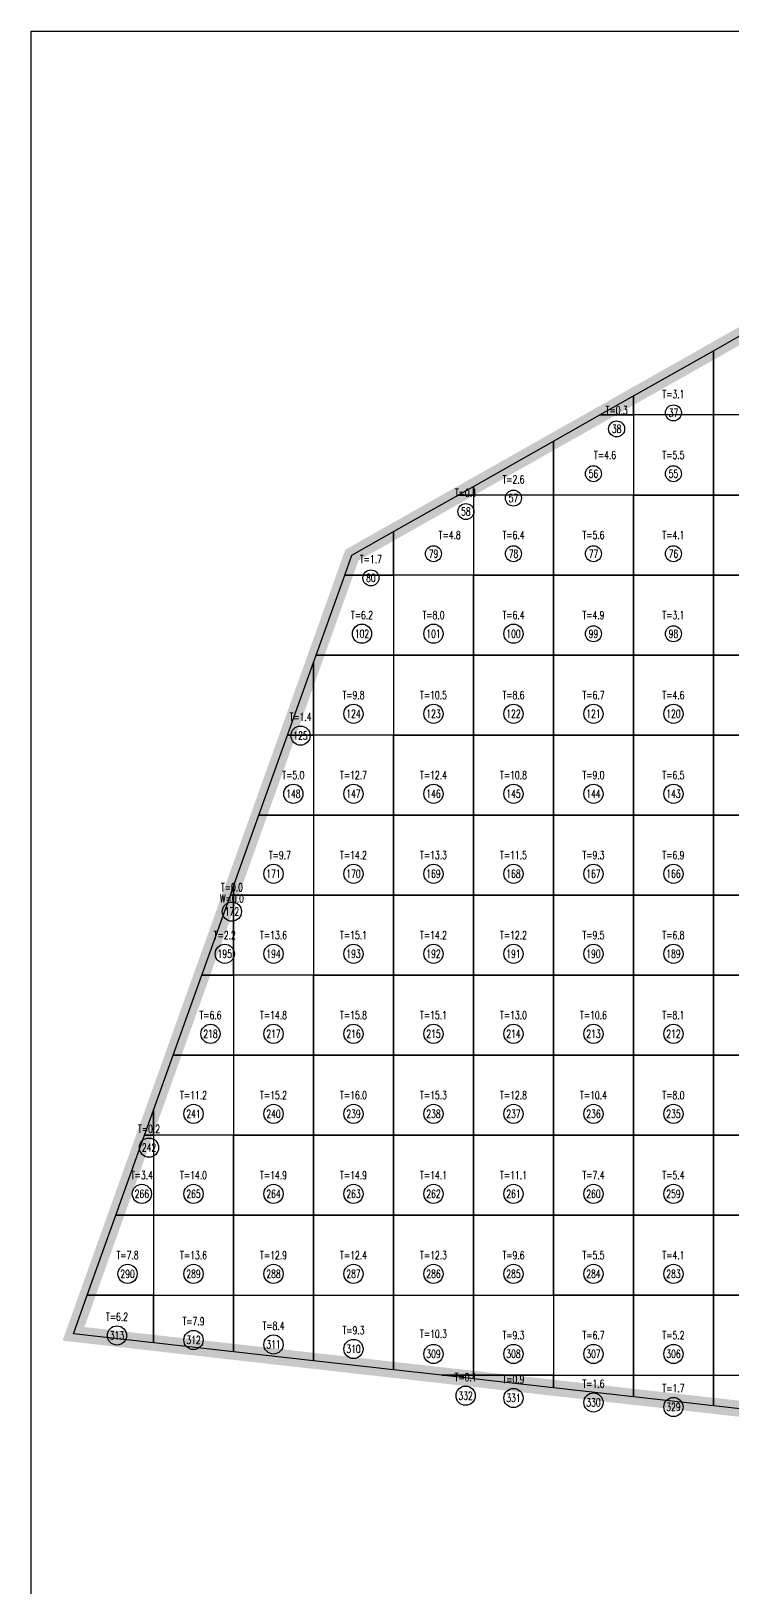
# Model space of a CAD drawing. Extents: x 4283 to 40403, y 1134 to 1764.
# Drawn here: x 4789 to 4832.8, y 1613.7 to 1711 of the extents above; entities that cross this region are included whole.
import ezdxf
from ezdxf.enums import TextEntityAlignment as Align

# ---------------------------------------------------------------- set-up
doc = ezdxf.new("R2010")
doc.units = 0
for name, color, linetype in [('tdz_2-2方格网', 2, 'Continuous'), ('tdz_2-2方格网计算', 7, 'Continuous'), ('tdz_土方计算图', 7, 'Continuous'), ('tdz_格田', 6, 'Continuous')]:
    doc.layers.add(name, color=color, linetype=linetype)
doc.styles.add('GLandNum', font='txt_____.ttf', dxfattribs={"width": 0.7, "height": 0.5})

msp = doc.modelspace()

# ---------------------------------------------------------------- linework, layer by layer
at = {"layer": 'tdz_2-2方格网', "linetype": 'Continuous'}
for points in [[(4833.36, 1691.971, 3412.154), (4836.613, 1691.971, 3412.141), (4836.613, 1686.971, 3412.613), (4831.613, 1686.971, 3412.322), (4831.613, 1690.984, 3412.191)], [(4831.613, 1690.984, 3412.191), (4831.613, 1686.971, 3412.322), (4826.613, 1686.971, 3412.33), (4826.613, 1688.159, 3412.295)], [(4826.613, 1688.159, 3412.295), (4826.613, 1686.971, 3412.33), (4824.511, 1686.971, 3412.338)], [(4824.511, 1686.971, 3412.338), (4826.613, 1686.971, 3412.33), (4826.613, 1681.971, 3412.503), (4821.613, 1681.971, 3412.511), (4821.613, 1685.333, 3412.399)], [(4826.613, 1686.971, 3412.33), (4826.613, 1681.971, 3412.503), (4831.613, 1681.971, 3412.495), (4831.613, 1686.971, 3412.322)], [(4831.613, 1686.971, 3412.322), (4831.613, 1681.971, 3412.495), (4836.613, 1681.971, 3412.693), (4836.613, 1686.971, 3412.613)], [(4821.613, 1685.333, 3412.399), (4821.613, 1681.971, 3412.511), (4816.613, 1681.971, 3412.519), (4816.613, 1682.508, 3412.502)], [(4815.663, 1681.971, 3412.522), (4816.613, 1681.971, 3412.519), (4816.613, 1676.971, 3412.691), (4811.613, 1676.971, 3412.696), (4811.613, 1679.683, 3412.606)], [(4816.613, 1682.508, 3412.502), (4816.613, 1681.971, 3412.519), (4815.663, 1681.971, 3412.522)], [(4816.613, 1681.971, 3412.519), (4816.613, 1676.971, 3412.691), (4821.613, 1676.971, 3412.684), (4821.613, 1681.971, 3412.511)], [(4821.613, 1681.971, 3412.511), (4821.613, 1676.971, 3412.684), (4826.613, 1676.971, 3412.676), (4826.613, 1681.971, 3412.503)], [(4826.613, 1681.971, 3412.503), (4826.613, 1676.971, 3412.676), (4831.613, 1676.971, 3412.779), (4831.613, 1681.971, 3412.495)], [(4831.613, 1681.971, 3412.495), (4831.613, 1676.971, 3412.779), (4836.613, 1676.971, 3412.773), (4836.613, 1681.971, 3412.693)], [(4811.613, 1679.683, 3412.606), (4811.613, 1676.971, 3412.696), (4808.568, 1676.971, 3412.695), (4809.012, 1678.213, 3412.661)], [(4808.568, 1676.971, 3412.695), (4811.613, 1676.971, 3412.696), (4811.613, 1671.971, 3412.728), (4806.78, 1671.971, 3412.832)], [(4811.613, 1676.971, 3412.696), (4811.613, 1671.971, 3412.728), (4816.613, 1671.971, 3412.78), (4816.613, 1676.971, 3412.691)], [(4816.613, 1676.971, 3412.691), (4816.613, 1671.971, 3412.78), (4821.613, 1671.971, 3412.833), (4821.613, 1676.971, 3412.684)], [(4821.613, 1676.971, 3412.684), (4821.613, 1671.971, 3412.833), (4826.613, 1671.971, 3412.865), (4826.613, 1676.971, 3412.676)], [(4826.613, 1676.971, 3412.676), (4826.613, 1671.971, 3412.865), (4831.613, 1671.971, 3412.862), (4831.613, 1676.971, 3412.779)], [(4831.613, 1676.971, 3412.779), (4831.613, 1671.971, 3412.862), (4836.613, 1671.971, 3412.864), (4836.613, 1676.971, 3412.773)], [(4806.613, 1671.503, 3412.845), (4806.613, 1666.971, 3412.881), (4804.992, 1666.971, 3412.97)], [(4806.78, 1671.971, 3412.832), (4811.613, 1671.971, 3412.728), (4811.613, 1666.971, 3412.779), (4806.613, 1666.971, 3412.881), (4806.613, 1671.503, 3412.845)], [(4811.613, 1671.971, 3412.728), (4811.613, 1666.971, 3412.779), (4816.613, 1666.971, 3412.789), (4816.613, 1671.971, 3412.78)], [(4816.613, 1671.971, 3412.78), (4816.613, 1666.971, 3412.789), (4821.613, 1666.971, 3412.813), (4821.613, 1671.971, 3412.833)], [(4821.613, 1671.971, 3412.833), (4821.613, 1666.971, 3412.813), (4826.613, 1666.971, 3412.842), (4826.613, 1671.971, 3412.865)], [(4826.613, 1671.971, 3412.865), (4826.613, 1666.971, 3412.842), (4831.613, 1666.971, 3412.953), (4831.613, 1671.971, 3412.862)], [(4831.613, 1671.971, 3412.862), (4831.613, 1666.971, 3412.953), (4836.613, 1666.971, 3412.97), (4836.613, 1671.971, 3412.864)], [(4804.992, 1666.971, 3412.97), (4806.613, 1666.971, 3412.881), (4806.613, 1661.971, 3412.921), (4803.204, 1661.971, 3413.108)], [(4806.613, 1666.971, 3412.881), (4806.613, 1661.971, 3412.921), (4811.613, 1661.971, 3412.881), (4811.613, 1666.971, 3412.779)], [(4811.613, 1666.971, 3412.779), (4811.613, 1661.971, 3412.881), (4816.613, 1661.971, 3412.899), (4816.613, 1666.971, 3412.789)], [(4816.613, 1666.971, 3412.789), (4816.613, 1661.971, 3412.899), (4821.613, 1661.971, 3412.938), (4821.613, 1666.971, 3412.813)], [(4821.613, 1666.971, 3412.813), (4821.613, 1661.971, 3412.938), (4826.613, 1661.971, 3412.971), (4826.613, 1666.971, 3412.842)], [(4826.613, 1666.971, 3412.842), (4826.613, 1661.971, 3412.971), (4831.613, 1661.971, 3413.03), (4831.613, 1666.971, 3412.953)], [(4831.613, 1666.971, 3412.953), (4831.613, 1661.971, 3413.03), (4836.613, 1661.971, 3413.083), (4836.613, 1666.971, 3412.97)], [(4803.204, 1661.971, 3413.108), (4806.613, 1661.971, 3412.921), (4806.613, 1656.971, 3413.001), (4801.613, 1656.971, 3413.234), (4801.613, 1657.522, 3413.23)], [(4806.613, 1661.971, 3412.921), (4806.613, 1656.971, 3413.001), (4811.613, 1656.971, 3412.996), (4811.613, 1661.971, 3412.881)], [(4811.613, 1661.971, 3412.881), (4811.613, 1656.971, 3412.996), (4816.613, 1656.971, 3412.999), (4816.613, 1661.971, 3412.899)], [(4816.613, 1661.971, 3412.899), (4816.613, 1656.971, 3412.999), (4821.613, 1656.971, 3413.061), (4821.613, 1661.971, 3412.938)], [(4821.613, 1661.971, 3412.938), (4821.613, 1656.971, 3413.061), (4826.613, 1656.971, 3413.123), (4826.613, 1661.971, 3412.971)], [(4826.613, 1661.971, 3412.971), (4826.613, 1656.971, 3413.123), (4831.613, 1656.971, 3413.186), (4831.613, 1661.971, 3413.03)], [(4831.613, 1661.971, 3413.03), (4831.613, 1656.971, 3413.186), (4836.613, 1656.971, 3413.238), (4836.613, 1661.971, 3413.083)], [(4801.613, 1657.522, 3413.23), (4801.613, 1656.971, 3413.234), (4801.416, 1656.971, 3413.245)], [(4801.416, 1656.971, 3413.245), (4801.613, 1656.971, 3413.234), (4801.613, 1651.971, 3413.273), (4799.628, 1651.971, 3413.383)], [(4801.613, 1651.971, 3413.273), (4801.613, 1656.971, 3413.234), (4806.613, 1656.971, 3413.001), (4806.613, 1651.971, 3413.132)], [(4806.613, 1656.971, 3413.001), (4806.613, 1651.971, 3413.132), (4811.613, 1651.971, 3413.097), (4811.613, 1656.971, 3412.996)], [(4811.613, 1656.971, 3412.996), (4811.613, 1651.971, 3413.097), (4816.613, 1651.971, 3413.117), (4816.613, 1656.971, 3412.999)], [(4816.613, 1656.971, 3412.999), (4816.613, 1651.971, 3413.117), (4821.613, 1651.971, 3413.188), (4821.613, 1656.971, 3413.061)], [(4821.613, 1656.971, 3413.061), (4821.613, 1651.971, 3413.188), (4826.613, 1651.971, 3413.259), (4826.613, 1656.971, 3413.123)], [(4826.613, 1656.971, 3413.123), (4826.613, 1651.971, 3413.259), (4831.613, 1651.971, 3413.331), (4831.613, 1656.971, 3413.186)], [(4831.613, 1656.971, 3413.186), (4831.613, 1651.971, 3413.331), (4836.613, 1651.971, 3413.256), (4836.613, 1656.971, 3413.238)], [(4799.628, 1651.971, 3413.383), (4801.613, 1651.971, 3413.273), (4801.613, 1646.971, 3413.351), (4797.839, 1646.971, 3413.521)], [(4801.613, 1651.971, 3413.273), (4801.613, 1646.971, 3413.351), (4806.613, 1646.971, 3413.274), (4806.613, 1651.971, 3413.132)], [(4806.613, 1651.971, 3413.132), (4806.613, 1646.971, 3413.274), (4811.613, 1646.971, 3413.197), (4811.613, 1651.971, 3413.097)], [(4811.613, 1651.971, 3413.097), (4811.613, 1646.971, 3413.197), (4816.613, 1646.971, 3413.23), (4816.613, 1651.971, 3413.117)], [(4816.613, 1651.971, 3413.117), (4816.613, 1646.971, 3413.23), (4821.613, 1646.971, 3413.287), (4821.613, 1651.971, 3413.188)], [(4821.613, 1651.971, 3413.188), (4821.613, 1646.971, 3413.287), (4826.613, 1646.971, 3413.295), (4826.613, 1651.971, 3413.259)], [(4826.613, 1651.971, 3413.259), (4826.613, 1646.971, 3413.295), (4831.613, 1646.971, 3413.378), (4831.613, 1651.971, 3413.331)], [(4831.613, 1651.971, 3413.331), (4831.613, 1646.971, 3413.378), (4836.613, 1646.971, 3413.38), (4836.613, 1651.971, 3413.256)], [(4797.839, 1646.971, 3413.521), (4801.613, 1646.971, 3413.351), (4801.613, 1641.971, 3413.493), (4796.613, 1641.971, 3413.627), (4796.613, 1643.541, 3413.615)], [(4801.613, 1646.971, 3413.351), (4801.613, 1641.971, 3413.493), (4806.613, 1641.971, 3413.416), (4806.613, 1646.971, 3413.274)], [(4806.613, 1646.971, 3413.274), (4806.613, 1641.971, 3413.416), (4811.613, 1641.971, 3413.353), (4811.613, 1646.971, 3413.197)], [(4811.613, 1646.971, 3413.197), (4811.613, 1641.971, 3413.353), (4816.613, 1641.971, 3413.409), (4816.613, 1646.971, 3413.23)], [(4816.613, 1646.971, 3413.23), (4816.613, 1641.971, 3413.409), (4821.613, 1641.971, 3413.493), (4821.613, 1646.971, 3413.287)], [(4821.613, 1646.971, 3413.287), (4821.613, 1641.971, 3413.493), (4826.613, 1641.971, 3413.576), (4826.613, 1646.971, 3413.295)], [(4826.613, 1646.971, 3413.295), (4826.613, 1641.971, 3413.576), (4831.613, 1641.971, 3413.618), (4831.613, 1646.971, 3413.378)], [(4831.613, 1646.971, 3413.378), (4831.613, 1641.971, 3413.618), (4836.613, 1641.971, 3413.565), (4836.613, 1646.971, 3413.38)], [(4796.613, 1643.541, 3413.615), (4796.613, 1641.971, 3413.627), (4796.051, 1641.971, 3413.658)], [(4796.051, 1641.971, 3413.658), (4796.613, 1641.971, 3413.627), (4796.613, 1636.971, 3413.712), (4794.263, 1636.971, 3413.796)], [(4796.613, 1641.971, 3413.627), (4796.613, 1636.971, 3413.712), (4801.613, 1636.971, 3413.635), (4801.613, 1641.971, 3413.493)], [(4801.613, 1641.971, 3413.493), (4801.613, 1636.971, 3413.635), (4806.613, 1636.971, 3413.622), (4806.613, 1641.971, 3413.416)], [(4806.613, 1641.971, 3413.416), (4806.613, 1636.971, 3413.622), (4811.613, 1636.971, 3413.606), (4811.613, 1641.971, 3413.353)], [(4811.613, 1641.971, 3413.353), (4811.613, 1636.971, 3413.606), (4816.613, 1636.971, 3413.596), (4816.613, 1641.971, 3413.409)], [(4816.613, 1641.971, 3413.409), (4816.613, 1636.971, 3413.596), (4821.613, 1636.971, 3413.773), (4821.613, 1641.971, 3413.493)], [(4821.613, 1641.971, 3413.493), (4821.613, 1636.971, 3413.773), (4826.613, 1636.971, 3413.857), (4826.613, 1641.971, 3413.576)], [(4826.613, 1641.971, 3413.576), (4826.613, 1636.971, 3413.857), (4831.613, 1636.971, 3413.801), (4831.613, 1641.971, 3413.618)], [(4831.613, 1641.971, 3413.618), (4831.613, 1636.971, 3413.801), (4836.613, 1636.971, 3413.75), (4836.613, 1641.971, 3413.565)], [(4794.263, 1636.971, 3413.796), (4796.613, 1636.971, 3413.712), (4796.613, 1631.971, 3413.877), (4792.475, 1631.971, 3413.934)], [(4796.613, 1636.971, 3413.712), (4796.613, 1631.971, 3413.877), (4801.613, 1631.971, 3413.891), (4801.613, 1636.971, 3413.635)], [(4801.613, 1636.971, 3413.635), (4801.613, 1631.971, 3413.891), (4806.613, 1631.971, 3413.905), (4806.613, 1636.971, 3413.622)], [(4806.613, 1636.971, 3413.622), (4806.613, 1631.971, 3413.905), (4811.613, 1631.971, 3413.843), (4811.613, 1636.971, 3413.606)], [(4811.613, 1636.971, 3413.606), (4811.613, 1631.971, 3413.843), (4816.613, 1631.971, 3413.775), (4816.613, 1636.971, 3413.596)], [(4816.613, 1636.971, 3413.596), (4816.613, 1631.971, 3413.775), (4821.613, 1631.971, 3413.946), (4821.613, 1636.971, 3413.773)], [(4821.613, 1636.971, 3413.773), (4821.613, 1631.971, 3413.946), (4826.613, 1631.971, 3414), (4826.613, 1636.971, 3413.857)], [(4826.613, 1636.971, 3413.857), (4826.613, 1631.971, 3414), (4831.613, 1631.971, 3413.984), (4831.613, 1636.971, 3413.801)], [(4831.613, 1636.971, 3413.801), (4831.613, 1631.971, 3413.984), (4836.613, 1631.971, 3413.931), (4836.613, 1636.971, 3413.75)], [(4792.475, 1631.971, 3413.934), (4796.613, 1631.971, 3413.877), (4796.613, 1628.998, 3414), (4791.613, 1629.56, 3414)], [(4796.613, 1628.998, 3414), (4796.613, 1631.971, 3413.877), (4801.613, 1631.971, 3413.891), (4801.613, 1628.436, 3414)], [(4801.613, 1628.436, 3414), (4801.613, 1631.971, 3413.891), (4806.613, 1631.971, 3413.905), (4806.613, 1627.874, 3414)], [(4806.613, 1627.874, 3414), (4806.613, 1631.971, 3413.905), (4811.613, 1631.971, 3413.843), (4811.613, 1627.312, 3414)], [(4811.613, 1627.312, 3414), (4811.613, 1631.971, 3413.843), (4816.613, 1631.971, 3413.775), (4816.613, 1626.971, 3414), (4814.645, 1626.971, 3414)], [(4816.613, 1626.971, 3414), (4816.613, 1631.971, 3413.775), (4821.613, 1631.971, 3413.946), (4821.613, 1626.971, 3414)], [(4821.613, 1631.971, 3413.946), (4821.613, 1626.971, 3414), (4826.613, 1626.971, 3414.014), (4826.613, 1631.971, 3414)], [(4826.613, 1631.971, 3414), (4826.613, 1626.971, 3414.014), (4831.613, 1626.971, 3414.04), (4831.613, 1631.971, 3413.984)], [(4831.613, 1631.971, 3413.984), (4831.613, 1626.971, 3414.04), (4836.613, 1626.971, 3414.067), (4836.613, 1631.971, 3413.931)], [(4814.645, 1626.971, 3414), (4816.613, 1626.971, 3414), (4816.613, 1626.75, 3414)], [(4816.613, 1626.75, 3414), (4816.613, 1626.971, 3414), (4821.613, 1626.971, 3414), (4821.613, 1626.188, 3414.052)], [(4821.613, 1626.188, 3414.052), (4821.613, 1626.971, 3414), (4826.613, 1626.971, 3414.014), (4826.613, 1625.626, 3414.134)], [(4826.613, 1625.626, 3414.134), (4826.613, 1626.971, 3414.014), (4831.613, 1626.971, 3414.04), (4831.613, 1625.064, 3414.216)], [(4831.613, 1625.064, 3414.216), (4831.613, 1626.971, 3414.04), (4836.613, 1626.971, 3414.067), (4836.613, 1624.502, 3414.299)]]:
    msp.add_polyline3d(points, close=True, dxfattribs=at)
at = {"layer": 'tdz_2-2方格网计算', "color": 7, "linetype": 'Continuous'}
for centre, radius in [((4829.113, 1687.105), 0.5), ((4825.562, 1686.102), 0.5), ((4824.113, 1683.305), 0.5), ((4829.113, 1683.305), 0.5), ((4819.113, 1681.779), 0.5), ((4816.138, 1680.939), 0.5), ((4814.113, 1678.305), 0.5), ((4819.113, 1678.305), 0.5), ((4824.113, 1678.305), 0.5), ((4829.113, 1678.305), 0.5), ((4810.201, 1676.793), 0.5), ((4809.643, 1673.305), 0.6), ((4814.113, 1673.305), 0.6), ((4819.113, 1673.305), 0.6), ((4824.113, 1673.305), 0.5), ((4829.113, 1673.305), 0.5), ((4809.113, 1668.305), 0.6), ((4814.113, 1668.305), 0.6), ((4819.113, 1668.305), 0.6), ((4824.113, 1668.305), 0.6), ((4829.113, 1668.305), 0.6), ((4805.802, 1666.938), 0.6), ((4805.355, 1663.305), 0.6), ((4809.113, 1663.305), 0.6), ((4814.113, 1663.305), 0.6), ((4819.113, 1663.305), 0.6), ((4824.113, 1663.305), 0.6), ((4829.113, 1663.305), 0.6), ((4804.113, 1658.305), 0.6), ((4809.113, 1658.305), 0.6), ((4814.113, 1658.305), 0.6), ((4819.113, 1658.305), 0.6), ((4824.113, 1658.305), 0.6), ((4829.113, 1658.305), 0.6), ((4801.514, 1655.942), 0.6), ((4801.067, 1653.305), 0.6), ((4804.113, 1653.305), 0.6), ((4809.113, 1653.305), 0.6), ((4814.113, 1653.305), 0.6), ((4819.113, 1653.305), 0.6), ((4824.113, 1653.305), 0.6), ((4829.113, 1653.305), 0.6), ((4800.173, 1648.305), 0.6), ((4804.113, 1648.305), 0.6), ((4809.113, 1648.305), 0.6), ((4814.113, 1648.305), 0.6), ((4819.113, 1648.305), 0.6), ((4824.113, 1648.305), 0.6), ((4829.113, 1648.305), 0.6), ((4799.113, 1643.305), 0.6), ((4804.113, 1643.305), 0.6), ((4809.113, 1643.305), 0.6), ((4814.113, 1643.305), 0.6), ((4819.113, 1643.305), 0.6), ((4824.113, 1643.305), 0.6), ((4829.113, 1643.305), 0.6), ((4796.332, 1641.197), 0.6), ((4795.885, 1638.305), 0.6), ((4799.113, 1638.305), 0.6), ((4804.113, 1638.305), 0.6), ((4809.113, 1638.305), 0.6), ((4814.113, 1638.305), 0.6), ((4819.113, 1638.305), 0.6), ((4824.113, 1638.305), 0.6), ((4829.113, 1638.305), 0.6), ((4794.991, 1633.305), 0.6), ((4799.113, 1633.305), 0.6), ((4804.113, 1633.305), 0.6), ((4809.113, 1633.305), 0.6), ((4814.113, 1633.305), 0.6), ((4819.113, 1633.305), 0.6), ((4824.113, 1633.305), 0.6), ((4829.113, 1633.305), 0.6), ((4794.328, 1629.459), 0.6), ((4799.113, 1629.178), 0.6), ((4804.113, 1628.897), 0.6), ((4809.113, 1628.616), 0.6), ((4814.113, 1628.305), 0.6), ((4819.113, 1628.305), 0.6), ((4824.113, 1628.305), 0.6), ((4829.113, 1628.305), 0.6), ((4816.121, 1625.694), 0.6), ((4819.113, 1625.554), 0.6), ((4824.113, 1625.273), 0.6), ((4829.113, 1624.992), 0.6)]:
    msp.add_circle(centre, radius, dxfattribs=at)
at = {"layer": 'tdz_土方计算图', "linetype": 'Continuous'}
msp.add_lwpolyline([(4788.963, 1710.955), (4918.963, 1710.955), (4918.963, 1550.955), (4788.963, 1550.955)], close=True, dxfattribs=at)
at = {"layer": 'tdz_格田', "linetype": 'Continuous', "lineweight": 60, "const_width": 1}
msp.add_lwpolyline([(4791.613, 1629.56), (4809.012, 1678.213), (4856.308, 1704.939), (4908.844, 1682.195), (4916.313, 1681.253), (4903.618, 1616.971), (4791.613, 1629.56)], close=True, dxfattribs=at)

# ---------------------------------------------------------------- texts
at = {"layer": 'tdz_2-2方格网计算', "color": 2, "linetype": 'Continuous', "style": 'GLandNum', "width": 0.7}
for s, p in [('T=3.1', (4829.113, 1688.271)), ('T=0.3', (4825.562, 1687.268)), ('T=4.6', (4824.837, 1684.471)), ('T=5.5', (4829.113, 1684.471)), ('T=2.6', (4819.113, 1682.946)), ('T=0.1', (4816.138, 1682.106)), ('T=4.8', (4815.125, 1679.471)), ('T=6.4', (4819.113, 1679.471)), ('T=5.6', (4824.113, 1679.471)), ('T=4.1', (4829.113, 1679.471)), ('T=1.7', (4810.201, 1677.96)), ('T=6.2', (4809.643, 1674.471)), ('T=8.0', (4814.113, 1674.471)), ('T=6.4', (4819.113, 1674.471)), ('T=4.9', (4824.113, 1674.471)), ('T=3.1', (4829.113, 1674.471)), ('T=9.8', (4809.113, 1669.471)), ('T=10.5', (4814.113, 1669.471)), ('T=8.6', (4819.113, 1669.471)), ('T=6.7', (4824.113, 1669.471)), ('T=4.6', (4829.113, 1669.471)), ('T=1.4', (4805.802, 1668.104)), ('T=5.0', (4805.355, 1664.471)), ('T=12.7', (4809.113, 1664.471)), ('T=12.4', (4814.113, 1664.471)), ('T=10.8', (4819.113, 1664.471)), ('T=9.0', (4824.113, 1664.471)), ('T=6.5', (4829.113, 1664.471)), ('T=9.7', (4804.51, 1659.471)), ('T=14.2', (4809.113, 1659.471)), ('T=13.3', (4814.113, 1659.471)), ('T=11.5', (4819.113, 1659.471)), ('T=9.3', (4824.113, 1659.471)), ('T=6.9', (4829.113, 1659.471)), ('T=0.0', (4801.514, 1657.459)), ('T=2.2', (4801.067, 1654.471)), ('T=13.6', (4804.113, 1654.471)), ('T=15.1', (4809.113, 1654.471)), ('T=14.2', (4814.113, 1654.471)), ('T=12.2', (4819.113, 1654.471)), ('T=9.5', (4824.113, 1654.471)), ('T=6.8', (4829.113, 1654.471)), ('T=6.6', (4800.173, 1649.471)), ('T=14.8', (4804.113, 1649.471)), ('T=15.8', (4809.113, 1649.471)), ('T=15.1', (4814.113, 1649.471)), ('T=13.0', (4819.113, 1649.471)), ('T=10.6', (4824.113, 1649.471)), ('T=8.1', (4829.113, 1649.471)), ('T=11.2', (4799.113, 1644.471)), ('T=15.2', (4804.113, 1644.471)), ('T=16.0', (4809.113, 1644.471)), ('T=15.3', (4814.113, 1644.471)), ('T=12.8', (4819.113, 1644.471)), ('T=10.4', (4824.113, 1644.471)), ('T=8.0', (4829.113, 1644.471)), ('T=0.2', (4796.332, 1642.364)), ('T=3.4', (4795.885, 1639.471)), ('T=14.0', (4799.113, 1639.471)), ('T=14.9', (4804.113, 1639.471)), ('T=14.9', (4809.113, 1639.471)), ('T=14.1', (4814.113, 1639.471)), ('T=11.1', (4819.113, 1639.471)), ('T=7.4', (4824.113, 1639.471)), ('T=5.4', (4829.113, 1639.471)), ('T=7.8', (4794.991, 1634.471)), ('T=13.6', (4799.113, 1634.471)), ('T=12.9', (4804.113, 1634.471)), ('T=12.4', (4809.113, 1634.471)), ('T=12.3', (4814.113, 1634.471)), ('T=9.6', (4819.113, 1634.471)), ('T=5.5', (4824.113, 1634.471)), ('T=4.1', (4829.113, 1634.471)), ('T=6.2', (4794.328, 1630.625)), ('T=7.9', (4799.113, 1630.344)), ('T=8.4', (4804.113, 1630.063)), ('T=9.3', (4809.113, 1629.782)), ('T=10.3', (4814.113, 1629.557)), ('T=9.3', (4819.113, 1629.471)), ('T=6.7', (4824.113, 1629.471)), ('T=5.2', (4829.113, 1629.471)), ('T=0.1', (4816.121, 1626.861)), ('T=0.9', (4819.113, 1626.72)), ('T=1.6', (4824.113, 1626.439)), ('T=1.7', (4829.113, 1626.158))]:
    msp.add_text(s, height=0.5, dxfattribs=at).set_placement(p, align=Align.MIDDLE_CENTER)
at = {"layer": 'tdz_2-2方格网计算', "color": 7, "linetype": 'Continuous', "style": 'GLandNum', "width": 0.7}
for s, p in [('37', (4829.113, 1687.105)), ('38', (4825.562, 1686.102)), ('56', (4824.113, 1683.305)), ('55', (4829.113, 1683.305)), ('57', (4819.113, 1681.779)), ('58', (4816.138, 1680.939)), ('79', (4814.113, 1678.305)), ('78', (4819.113, 1678.305)), ('77', (4824.113, 1678.305)), ('76', (4829.113, 1678.305)), ('80', (4810.201, 1676.793)), ('102', (4809.643, 1673.305)), ('101', (4814.113, 1673.305)), ('100', (4819.113, 1673.305)), ('99', (4824.113, 1673.305)), ('98', (4829.113, 1673.305)), ('124', (4809.113, 1668.305)), ('123', (4814.113, 1668.305)), ('122', (4819.113, 1668.305)), ('121', (4824.113, 1668.305)), ('120', (4829.113, 1668.305)), ('125', (4805.802, 1666.938)), ('148', (4805.355, 1663.305)), ('147', (4809.113, 1663.305)), ('146', (4814.113, 1663.305)), ('145', (4819.113, 1663.305)), ('144', (4824.113, 1663.305)), ('143', (4829.113, 1663.305)), ('171', (4804.113, 1658.305)), ('170', (4809.113, 1658.305)), ('169', (4814.113, 1658.305)), ('168', (4819.113, 1658.305)), ('167', (4824.113, 1658.305)), ('166', (4829.113, 1658.305)), ('172', (4801.514, 1655.942)), ('195', (4801.067, 1653.305)), ('194', (4804.113, 1653.305)), ('193', (4809.113, 1653.305)), ('192', (4814.113, 1653.305)), ('191', (4819.113, 1653.305)), ('190', (4824.113, 1653.305)), ('189', (4829.113, 1653.305)), ('218', (4800.173, 1648.305)), ('217', (4804.113, 1648.305)), ('216', (4809.113, 1648.305)), ('215', (4814.113, 1648.305)), ('214', (4819.113, 1648.305)), ('213', (4824.113, 1648.305)), ('212', (4829.113, 1648.305)), ('241', (4799.113, 1643.305)), ('240', (4804.113, 1643.305)), ('239', (4809.113, 1643.305)), ('238', (4814.113, 1643.305)), ('237', (4819.113, 1643.305)), ('236', (4824.113, 1643.305)), ('235', (4829.113, 1643.305)), ('242', (4796.332, 1641.197)), ('266', (4795.885, 1638.305)), ('265', (4799.113, 1638.305)), ('264', (4804.113, 1638.305)), ('263', (4809.113, 1638.305)), ('262', (4814.113, 1638.305)), ('261', (4819.113, 1638.305)), ('260', (4824.113, 1638.305)), ('259', (4829.113, 1638.305)), ('290', (4794.991, 1633.305)), ('289', (4799.113, 1633.305)), ('288', (4804.113, 1633.305)), ('287', (4809.113, 1633.305)), ('286', (4814.113, 1633.305)), ('285', (4819.113, 1633.305)), ('284', (4824.113, 1633.305)), ('283', (4829.113, 1633.305)), ('313', (4794.328, 1629.459)), ('312', (4799.113, 1629.178)), ('311', (4804.113, 1628.897)), ('310', (4809.113, 1628.616)), ('309', (4814.113, 1628.305)), ('308', (4819.113, 1628.305)), ('307', (4824.113, 1628.305)), ('306', (4829.113, 1628.305)), ('332', (4816.121, 1625.694)), ('331', (4819.113, 1625.554)), ('330', (4824.113, 1625.273)), ('329', (4829.113, 1624.992))]:
    msp.add_text(s, height=0.5, dxfattribs=at).set_placement(p, align=Align.MIDDLE_CENTER)
at = {"layer": 'tdz_2-2方格网计算', "color": 173, "linetype": 'Continuous', "style": 'GLandNum', "width": 0.7}
msp.add_text('W=0.0', height=0.5, dxfattribs=at).set_placement((4801.514, 1656.759), align=Align.MIDDLE_CENTER)

doc.saveas('drawing.dxf')
